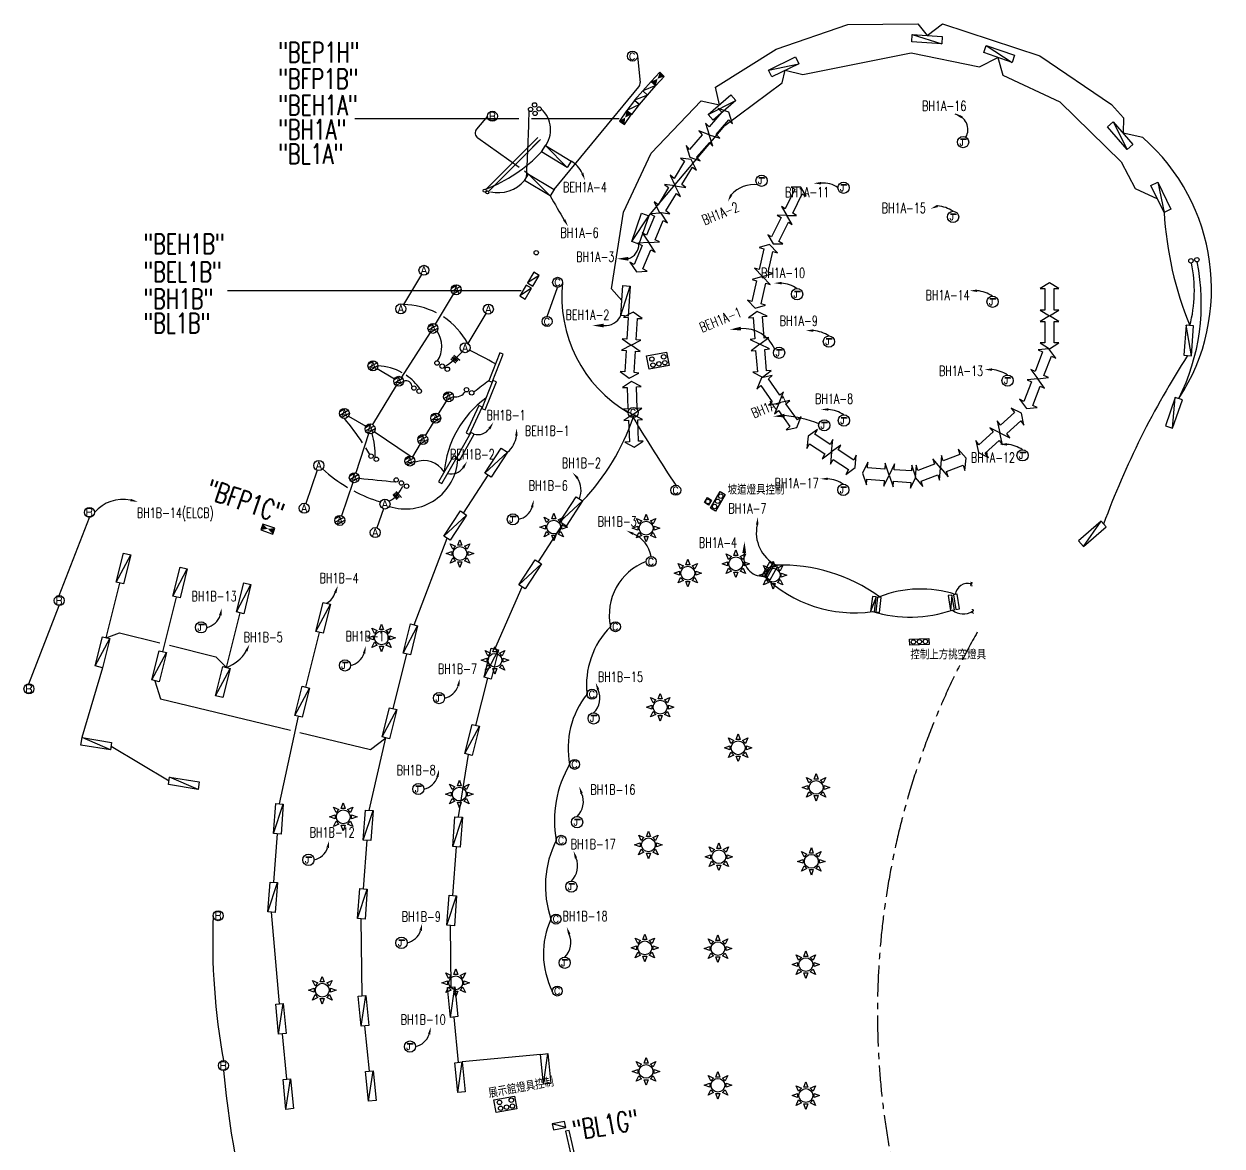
# Model space of a CAD drawing. Header units: millimetres. Extents: x 2956 to 16014, y 779 to 11660.
# Drawn here: x 2956 to 7746, y 6089 to 10574 of the extents above; entities that cross this region are included whole.
import ezdxf
from ezdxf.enums import TextEntityAlignment as Align

# ---------------------------------------------------------------- set-up
doc = ezdxf.new("R2010")
doc.units = ezdxf.units.MM
doc.header["$LTSCALE"] = 100
doc.linetypes.add('4', pattern=[2, 1.25, -0.25, 0.25, -0.25])
doc.layers.get('0').update_dxf_attribs({"color": 9})
for name, color, linetype in [('EL-BT', 6, 'Continuous'), ('EL-P', 3, 'Continuous'), ('EL-RISE', 11, 'Continuous'), ('EL-S-B', 6, 'Continuous'), ('EL-TEXT', 51, 'Continuous'), ('EP-PANEL-B', 1, 'Continuous'), ('EP-PANEL-TEXT', 1, 'Continuous'), ('GRID', 8, '4')]:
    doc.layers.add(name, color=color, linetype=linetype)
doc.layers.add('NEW_LED_17W', color=30, linetype='Continuous', true_color=0xffb347)
doc.layers.add('NEW_LED_25W', color=4, linetype='Continuous', true_color=0x35c9ff)
doc.styles.add('LSP', font='txt.shx', dxfattribs={"width": 0.7, "bigfont": 'CHINESET.shx'})
doc.styles.get("Standard").update_dxf_attribs({"font": 'txt', "bigfont": 'chineset.shx'})
pattern_1 = [(30, (300.013, 279.966), (-6, 10.392305), [])]

# ---------------------------------------------------------------- blocks, each defined once
blk = doc.blocks.new('300D')
blk.add_circle((0, 0), 0.5)
blk.add_text('C', height=0.7).set_placement((-0.02, -0.36), align=Align.CENTER)
blk = doc.blocks.new('100S')
blk.add_circle((0, 0), 0.5)
blk.add_text('B', height=0.8).set_placement((-0.02, -0.41), align=Align.CENTER)
blk = doc.blocks.new('100D')
blk.add_circle((0, 0), 0.5)
blk.add_text('A', height=0.8).set_placement((0, 0), align=Align.MIDDLE)
blk = doc.blocks.new('402S')
for p, q in [((-2, 0.5), (2, -0.5)), ((-2, 0.5), (2, 0.5)), ((-2, -0.5), (-2, 0.5)), ((-2, 0.5), (-2, 0.5)), ((2, 0.5), (2, -0.5)), ((2, -0.5), (-2, -0.5))]:
    blk.add_line(p, q)
blk = doc.blocks.new('401H')
for p, q in [((2, 0.25), (-2, 0.25)), ((-2, 0.25), (-2, -0.25)), ((2, -0.25), (2, 0.25)), ((-2, -0.25), (2, -0.25))]:
    blk.add_line(p, q)
blk = doc.blocks.new('CEILBOX')
for p, q in [((21.4, 7.5), (7.9, 7.5)), ((7.9, 7.5), (23.8, 7.5))]:
    blk.add_line(p, q)
blk.add_circle((15, 0), 15)
blk.add_text('J', height=16).set_placement((11.1, -8.7), align=Align.CENTER)
blk = doc.blocks.new('SS-1')
blk.add_lwpolyline([(-30.1, 0.1, 0, 10, 0), (-0.1, 0.1, 10, 10, 0)], format="xyseb")
blk = doc.blocks.new('2S')
for centre, radius in [((-0.204, 0.165), 0.146), ((0.199, 0.166), 0.148)]:
    blk.add_circle(centre, radius)
blk = doc.blocks.new('5S')
for centre, radius in [((-0.416, 0.591), 0.146), ((-0.416, 0.191), 0.146), ((-0.013, 0.191), 0.148), ((0.385, 0.591), 0.148), ((0.385, 0.191), 0.148)]:
    blk.add_circle(centre, radius)
blk = doc.blocks.new('3S')
for centre, radius in [((-0.404, 0.178), 0.146), ((0, 0.179), 0.148), ((0.398, 0.179), 0.148)]:
    blk.add_circle(centre, radius)
blk = doc.blocks.new('4S')
for centre, radius in [((-0.191, 0.597), 0.146), ((-0.191, 0.197), 0.146), ((0.212, 0.598), 0.148), ((0.212, 0.198), 0.148)]:
    blk.add_circle(centre, radius)
blk = doc.blocks.new('1S')
blk.add_circle((0.004, 0.187), 0.148)
blk = doc.blocks.new('31W')
for p, q in [((-0.37, 0.5), (-0.37, -0.5)), ((-0.12, 0.5), (-0.12, -0.5)), ((0.13, 0.5), (0.13, -0.5)), ((0.38, 0.5), (0.38, -0.75))]:
    blk.add_line(p, q)
at = {"const_width": 0.05}
blk.add_lwpolyline([(0.35, -0.75, 1), (0.4, -0.75, 1)], format="xyb", close=True, dxfattribs=at)
blk = doc.blocks.new('201S')
for p, q in [((-1, 0.25), (-1, -0.25)), ((1, 0.25), (-1, 0.25)), ((-1, 0.25), (1, -0.25)), ((1, -0.25), (1, 0.25)), ((-1, -0.25), (1, -0.25))]:
    blk.add_line(p, q)
blk = doc.blocks.new('20W1')
for p, q in [((0, 0), (-15, 0)), ((-15, 0), (-15, -60.3)), ((0, -60.3), (0, 0)), ((-15, -60.3), (0, -60.3))]:
    blk.add_line(p, q)
blk = doc.blocks.new('P-D')
blk.add_line((-212.1, -206.1), (-4.2, 1.8))
blk.add_circle((0, 6), 6)
blk.add_trace([(-213.5, -204.7), (-210.7, -207.6), (-181, -173), (-178.2, -175.9)])
blk = doc.blocks.new('LPANEL')
for p, q in [((21, -0.1), (-29, -0.1)), ((-29, -0.1), (-29, -25.1)), ((-29, -0.1), (21, -25.1)), ((-29, -25.1), (21, -25.1)), ((21, -25.1), (21, -0.1))]:
    blk.add_line(p, q)
blk = doc.blocks.new('PPANEL')
for p, q in [((-31.5, -0.1), (-31.5, -24.6)), ((18.5, -0.1), (-31.5, -0.1)), ((-31.5, -24.6), (18.5, -24.6)), ((18.5, -24.6), (18.5, -0.1))]:
    blk.add_line(p, q)
for points in [[(-6.5, -11.1), (-31.5, -0.1), (-31.5, -24.6)], [(18.5, -0.1), (18.5, -24.6), (-6.5, -11.1)]]:
    blk.add_solid(points)
blk = doc.blocks.new('NEW_LED_25W_SYMBOL')
for points in [[(0, 110.6), (15.8, 66), (-15.8, 66)], [(-110.1, 0), (-65.7, 15.9), (-65.7, -15.9)], [(-77.8, 78.2), (-35.3, 57.9), (-57.6, 35.4)], [(77.9, 78.2), (57.6, 35.4), (35.3, 57.9)], [(110.1, 0), (65.7, -15.9), (65.7, 15.9)], [(-77.9, -78.3), (-57.6, -35.4), (-35.3, -57.9)], [(0, -110.7), (-15.8, -66), (15.8, -66)], [(77.8, -78.3), (35.3, -57.9), (57.6, -35.4)]]:
    blk.add_lwpolyline(points, close=True)
blk.add_circle((0, 0), 55.2)

msp = doc.modelspace()

# ---------------------------------------------------------------- hatches: boundary and pattern name
at = {"layer": 'EL-BT'}
h = msp.add_hatch(dxfattribs=at)
h.set_pattern_fill('U,I', color=256, scale=12, angle=30, style=2, pattern_type=0)
h.set_pattern_definition(pattern_1)
edge = h.paths.add_edge_path()
edge.add_line((6507.3, 10532.3), (6624.9, 10493.9))
edge = h.paths.add_edge_path()
edge.add_line((6507.3, 10532.3), (6627, 10523.8))
edge = h.paths.add_edge_path()
edge.add_line((6627, 10523.8), (6624.9, 10493.9))
edge = h.paths.add_edge_path()
edge.add_line((6624.9, 10493.9), (6505.2, 10502.4))
edge = h.paths.add_edge_path()
edge.add_line((6505.2, 10502.4), (6507.3, 10532.3))
h = msp.add_hatch(dxfattribs=at)
h.set_pattern_fill('U,I', color=256, scale=12, angle=30, style=2, pattern_type=0)
h.set_pattern_definition(pattern_1)
edge = h.paths.add_edge_path()
edge.add_line((5691.6, 10211.6), (5801.9, 10267.6))
edge = h.paths.add_edge_path()
edge.add_line((5691.6, 10211.6), (5782.3, 10290.3))
edge = h.paths.add_edge_path()
edge.add_line((5782.3, 10290.3), (5801.9, 10267.6))
edge = h.paths.add_edge_path()
edge.add_line((5801.9, 10267.6), (5711.3, 10189))
edge = h.paths.add_edge_path()
edge.add_line((5711.3, 10189), (5691.6, 10211.6))
h = msp.add_hatch(dxfattribs=at)
h.set_pattern_fill('U,I', color=256, scale=12, angle=30, style=2, pattern_type=0)
h.set_pattern_definition(pattern_1)
edge = h.paths.add_edge_path()
edge.add_line((7310.8, 10182.3), (7366.8, 10072))
edge = h.paths.add_edge_path()
edge.add_line((7310.8, 10182.3), (7389.5, 10091.6))
edge = h.paths.add_edge_path()
edge.add_line((7389.5, 10091.6), (7366.8, 10072))
edge = h.paths.add_edge_path()
edge.add_line((7366.8, 10072), (7288.2, 10162.6))
edge = h.paths.add_edge_path()
edge.add_line((7288.2, 10162.6), (7310.8, 10182.3))
h = msp.add_hatch(dxfattribs=at)
h.set_pattern_fill('U,I', color=256, scale=12, angle=30, style=2, pattern_type=0)
h.set_pattern_definition(pattern_1)
edge = h.paths.add_edge_path()
edge.add_line((5128.2, 10000.3), (5040.8, 10087.8))
edge = h.paths.add_edge_path()
edge.add_line((5128.2, 10000.3), (5025.3, 10062.1))
edge = h.paths.add_edge_path()
edge.add_line((5025.3, 10062.1), (5040.8, 10087.8))
edge = h.paths.add_edge_path()
edge.add_line((5040.8, 10087.8), (5143.6, 10026))
edge = h.paths.add_edge_path()
edge.add_line((5143.6, 10026), (5128.2, 10000.3))
h = msp.add_hatch(dxfattribs=at)
h.set_pattern_fill('U,I', color=256, scale=12, angle=30, style=2, pattern_type=0)
h.set_pattern_definition([(30, (-10777.316, -4109.106), (-6, 10.392305), [])])
edge = h.paths.add_edge_path()
edge.add_arc((4683.9, 9511.4), 20, 0, 360)
h = msp.add_hatch(dxfattribs=at)
h.set_pattern_fill('U,I', color=256, scale=12, angle=30, style=2, pattern_type=0)
h.set_pattern_definition(pattern_1)
edge = h.paths.add_edge_path()
edge.add_line((5341.6, 9408.1), (5380, 9525.7))
edge = h.paths.add_edge_path()
edge.add_line((5341.6, 9408.1), (5350.1, 9527.8))
edge = h.paths.add_edge_path()
edge.add_line((5350.1, 9527.8), (5380, 9525.7))
edge = h.paths.add_edge_path()
edge.add_line((5380, 9525.7), (5371.5, 9406))
edge = h.paths.add_edge_path()
edge.add_line((5371.5, 9406), (5341.6, 9408.1))
h = msp.add_hatch(dxfattribs=at)
h.set_pattern_fill('U,I', color=256, scale=12, angle=30, style=2, pattern_type=0)
h.set_pattern_definition([(30, (-10870.138, -4263.326), (-6, 10.392305), [])])
edge = h.paths.add_edge_path()
edge.add_arc((4591.1, 9357.2), 20, 0, 360)
h = msp.add_hatch(dxfattribs=at)
h.set_pattern_fill('U,I', color=256, scale=12, angle=30, style=2, pattern_type=0)
h.set_pattern_definition([(30, (-11109.927, -4413.17), (-6, 10.392305), [])])
edge = h.paths.add_edge_path()
edge.add_arc((4351.3, 9207.4), 20, 0, 360)
h = msp.add_hatch(dxfattribs=at)
h.set_pattern_fill('U,I', color=256, scale=12, angle=30, style=2, pattern_type=0)
h.set_pattern_definition([(30, (-11007.089, -4475.011), (-6, 10.392305), [])])
edge = h.paths.add_edge_path()
edge.add_arc((4454.2, 9145.5), 20, 0, 360)
h = msp.add_hatch(dxfattribs=at)
h.set_pattern_fill('U,I', color=256, scale=12, angle=30, style=2, pattern_type=0)
h.set_pattern_definition(pattern_1)
edge = h.paths.add_edge_path()
edge.add_line((4830.8, 9148.4), (4786.4, 9037))
edge = h.paths.add_edge_path()
edge.add_line((4786.4, 9037), (4800.3, 9031.4))
edge = h.paths.add_edge_path()
edge.add_line((4800.3, 9031.4), (4844.7, 9142.9))
edge = h.paths.add_edge_path()
edge.add_line((4844.7, 9142.9), (4830.8, 9148.4))
h = msp.add_hatch(dxfattribs=at)
h.set_pattern_fill('U,I', color=256, scale=12, angle=30, style=2, pattern_type=0)
h.set_pattern_definition([(30, (-10807.646, -4536.678), (-6, 10.392305), [])])
edge = h.paths.add_edge_path()
edge.add_arc((4653.6, 9083.8), 20, 0, 360)
h = msp.add_hatch(dxfattribs=at)
h.set_pattern_fill('U,I', color=256, scale=12, angle=30, style=2, pattern_type=0)
h.set_pattern_definition([(30, (0, 0), (-6, 10.392305), [])])
edge = h.paths.add_edge_path()
edge.add_line((7548.1, 8958.1), (7558.9, 9081.3))
edge = h.paths.add_edge_path()
edge.add_line((7548.1, 8958.1), (7587.2, 9071.5))
edge = h.paths.add_edge_path()
edge.add_line((7587.2, 9071.5), (7558.9, 9081.3))
edge = h.paths.add_edge_path()
edge.add_line((7558.9, 9081.3), (7519.7, 8967.9))
edge = h.paths.add_edge_path()
edge.add_line((7519.7, 8967.9), (7548.1, 8958.1))
h = msp.add_hatch(dxfattribs=at)
h.set_pattern_fill('U,I', color=256, scale=12, angle=30, style=2, pattern_type=0)
h.set_pattern_definition([(30, (-11224.34, -4603.401), (-6, 10.392305), [])])
edge = h.paths.add_edge_path()
edge.add_arc((4236.9, 9017.1), 20, 0, 360)
h = msp.add_hatch(dxfattribs=at)
h.set_pattern_fill('U,I', color=256, scale=12, angle=30, style=2, pattern_type=0)
h.set_pattern_definition([(30, (-10859.214, -4622.356), (-6, 10.392305), [])])
edge = h.paths.add_edge_path()
edge.add_arc((4602, 8998.2), 20, 0, 360)
h = msp.add_hatch(dxfattribs=at)
h.set_pattern_fill('U,I', color=256, scale=12, angle=30, style=2, pattern_type=0)
h.set_pattern_definition([(30, (-11121.501, -4665.243), (-6, 10.392305), [])])
edge = h.paths.add_edge_path()
edge.add_arc((4339.8, 8955.3), 20, 0, 360)
h = msp.add_hatch(dxfattribs=at)
h.set_pattern_fill('U,I', color=256, scale=12, angle=30, style=2, pattern_type=0)
h.set_pattern_definition([(30, (-10910.782, -4708.034), (-6, 10.392305), [])])
edge = h.paths.add_edge_path()
edge.add_arc((4550.5, 8912.5), 20, 0, 360)
h = msp.add_hatch(dxfattribs=at)
h.set_pattern_fill('U,I', color=256, scale=12, angle=30, style=2, pattern_type=0)
h.set_pattern_definition(pattern_1)
edge = h.paths.add_edge_path()
edge.add_line((4799, 8778.2), (4889.6, 8862.4))
edge = h.paths.add_edge_path()
edge.add_line((4799, 8778.2), (4864.5, 8878.8))
edge = h.paths.add_edge_path()
edge.add_line((4864.5, 8878.8), (4889.6, 8862.4))
edge = h.paths.add_edge_path()
edge.add_line((4889.6, 8862.4), (4824.1, 8761.8))
edge = h.paths.add_edge_path()
edge.add_line((4824.1, 8761.8), (4799, 8778.2))
h = msp.add_hatch(dxfattribs=at)
h.set_pattern_fill('U,I', color=256, scale=12, angle=30, style=2, pattern_type=0)
h.set_pattern_definition([(30, (-10962.35, -4793.713), (-6, 10.392305), [])])
edge = h.paths.add_edge_path()
edge.add_arc((4498.9, 8826.8), 20, 0, 360)
h = msp.add_hatch(dxfattribs=at)
h.set_pattern_fill('U,I', color=256, scale=12, angle=30, style=2, pattern_type=0)
h.set_pattern_definition(pattern_1)
edge = h.paths.add_edge_path()
edge.add_line((4673.5, 8847.9), (4613.5, 8744))
edge = h.paths.add_edge_path()
edge.add_line((4613.5, 8744), (4626.5, 8736.5))
edge = h.paths.add_edge_path()
edge.add_line((4626.5, 8736.5), (4686.5, 8840.4))
edge = h.paths.add_edge_path()
edge.add_line((4686.5, 8840.4), (4673.5, 8847.9))
h = msp.add_hatch(dxfattribs=at)
h.set_pattern_fill('U,I', color=256, scale=12, angle=30, style=2, pattern_type=0)
h.set_pattern_definition([(30, (-11184.462, -4860.279), (-6, 10.392305), [])])
edge = h.paths.add_edge_path()
edge.add_arc((4276.8, 8760.2), 20, 0, 360)
h = msp.add_hatch(dxfattribs=at)
h.set_pattern_fill('U,I', color=256, scale=12, angle=30, style=2, pattern_type=0)
h.set_pattern_definition(pattern_1)
edge = h.paths.add_edge_path()
edge.add_line((4635.2, 8526.7), (4725.8, 8610.9))
edge = h.paths.add_edge_path()
edge.add_line((4635.2, 8526.7), (4700.7, 8627.2))
edge = h.paths.add_edge_path()
edge.add_line((4700.7, 8627.2), (4725.8, 8610.9))
edge = h.paths.add_edge_path()
edge.add_line((4725.8, 8610.9), (4660.4, 8510.3))
edge = h.paths.add_edge_path()
edge.add_line((4660.4, 8510.3), (4635.2, 8526.7))
h = msp.add_hatch(dxfattribs=at)
h.set_pattern_fill('U,I', color=256, scale=12, angle=30, style=2, pattern_type=0)
h.set_pattern_definition([(30, (-11242.782, -5030.946), (-6, 10.392305), [])])
edge = h.paths.add_edge_path()
edge.add_arc((4218.5, 8589.6), 20, 0, 360)
h = msp.add_hatch(dxfattribs=at)
h.set_pattern_fill('U,I', color=256, scale=12, angle=30, style=2, pattern_type=0)
h.set_pattern_definition(pattern_1)
edge = h.paths.add_edge_path()
edge.add_line((3551, 8286.8), (3609.1, 8396))
edge = h.paths.add_edge_path()
edge.add_line((3551, 8286.8), (3580, 8403.2))
edge = h.paths.add_edge_path()
edge.add_line((3580, 8403.2), (3609.1, 8396))
edge = h.paths.add_edge_path()
edge.add_line((3609.1, 8396), (3580.1, 8279.5))
edge = h.paths.add_edge_path()
edge.add_line((3580.1, 8279.5), (3551, 8286.8))
h = msp.add_hatch(dxfattribs=at)
h.set_pattern_fill('U,I', color=256, scale=12, angle=30, style=2, pattern_type=0)
h.set_pattern_definition(pattern_1)
edge = h.paths.add_edge_path()
edge.add_line((4471.8, 8059.2), (4530, 8168.4))
edge = h.paths.add_edge_path()
edge.add_line((4471.8, 8059.2), (4500.9, 8175.6))
edge = h.paths.add_edge_path()
edge.add_line((4500.9, 8175.6), (4530, 8168.4))
edge = h.paths.add_edge_path()
edge.add_line((4530, 8168.4), (4501, 8051.9))
edge = h.paths.add_edge_path()
edge.add_line((4501, 8051.9), (4471.8, 8059.2))
h = msp.add_hatch(dxfattribs=at)
h.set_pattern_fill('U,I', color=256, scale=12, angle=30, style=2, pattern_type=0)
h.set_pattern_definition(pattern_1)
edge = h.paths.add_edge_path()
edge.add_line((3467.4, 7951.8), (3525.6, 8060.9))
edge = h.paths.add_edge_path()
edge.add_line((3467.4, 7951.8), (3496.5, 8068.2))
edge = h.paths.add_edge_path()
edge.add_line((3496.5, 8068.2), (3525.6, 8060.9))
edge = h.paths.add_edge_path()
edge.add_line((3525.6, 8060.9), (3496.5, 7944.5))
edge = h.paths.add_edge_path()
edge.add_line((3496.5, 7944.5), (3467.4, 7951.8))
h = msp.add_hatch(dxfattribs=at)
h.set_pattern_fill('U,I', color=256, scale=12, angle=30, style=2, pattern_type=0)
h.set_pattern_definition(pattern_1)
edge = h.paths.add_edge_path()
edge.add_line((4388.3, 7724.2), (4446.4, 7833.3))
edge = h.paths.add_edge_path()
edge.add_line((4388.3, 7724.2), (4417.3, 7840.6))
edge = h.paths.add_edge_path()
edge.add_line((4417.3, 7840.6), (4446.4, 7833.3))
edge = h.paths.add_edge_path()
edge.add_line((4446.4, 7833.3), (4417.4, 7716.9))
edge = h.paths.add_edge_path()
edge.add_line((4417.4, 7716.9), (4388.3, 7724.2))
h = msp.add_hatch(dxfattribs=at)
h.set_pattern_fill('U,I', color=256, scale=12, angle=30, style=2, pattern_type=0)
h.set_pattern_definition(pattern_1)
edge = h.paths.add_edge_path()
edge.add_line((4312.8, 7312), (4351.5, 7429.4))
edge = h.paths.add_edge_path()
edge.add_line((4312.8, 7312), (4321.6, 7431.6))
edge = h.paths.add_edge_path()
edge.add_line((4321.6, 7431.6), (4351.5, 7429.4))
edge = h.paths.add_edge_path()
edge.add_line((4351.5, 7429.4), (4342.7, 7309.7))
edge = h.paths.add_edge_path()
edge.add_line((4342.7, 7309.7), (4312.8, 7312))
h = msp.add_hatch(dxfattribs=at)
h.set_pattern_fill('U,I', color=256, scale=12, angle=30, style=2, pattern_type=0)
h.set_pattern_definition(pattern_1)
edge = h.paths.add_edge_path()
edge.add_line((4289.6, 6998.1), (4328.4, 7115.5))
edge = h.paths.add_edge_path()
edge.add_line((4289.6, 6998.1), (4298.4, 7117.7))
edge = h.paths.add_edge_path()
edge.add_line((4298.4, 7117.7), (4328.4, 7115.5))
edge = h.paths.add_edge_path()
edge.add_line((4328.4, 7115.5), (4319.5, 6995.9))
edge = h.paths.add_edge_path()
edge.add_line((4319.5, 6995.9), (4289.6, 6998.1))
h = msp.add_hatch(dxfattribs=at)
h.set_pattern_fill('U,I', color=256, scale=12, angle=30, style=2, pattern_type=0)
h.set_pattern_definition(pattern_1)
edge = h.paths.add_edge_path()
edge.add_line((4304.4, 6568.4), (4322.6, 6690.8))
edge = h.paths.add_edge_path()
edge.add_line((4304.4, 6568.4), (4292.8, 6687.8))
edge = h.paths.add_edge_path()
edge.add_line((4292.8, 6687.8), (4322.6, 6690.8))
edge = h.paths.add_edge_path()
edge.add_line((4322.6, 6690.8), (4334.3, 6571.3))
edge = h.paths.add_edge_path()
edge.add_line((4334.3, 6571.3), (4304.4, 6568.4))
h = msp.add_hatch(dxfattribs=at)
h.set_pattern_fill('U,I', color=256, scale=12, angle=30, style=2, pattern_type=0)
h.set_pattern_definition(pattern_1)
edge = h.paths.add_edge_path()
edge.add_line((4333.7, 6267.8), (4351.9, 6390.2))
edge = h.paths.add_edge_path()
edge.add_line((4333.7, 6267.8), (4322.1, 6387.3))
edge = h.paths.add_edge_path()
edge.add_line((4322.1, 6387.3), (4351.9, 6390.2))
edge = h.paths.add_edge_path()
edge.add_line((4351.9, 6390.2), (4363.6, 6270.8))
edge = h.paths.add_edge_path()
edge.add_line((4363.6, 6270.8), (4333.7, 6267.8))

# ---------------------------------------------------------------- linework, layer by layer
at = {"layer": 'EL-P'}
for p, q in [((5962.8, 10473), (6249.7, 10572.2)), ((6249.7, 10572.2), (6529.6, 10573.8)), ((6529.6, 10573.8), (6567.2, 10528.1)), ((6567.2, 10528.1), (6628.1, 10573.8)), ((6628.1, 10573.8), (7017.1, 10447)), ((5408.6, 10445.3), (5419.2, 10340.4)), ((5720.8, 10320.6), (5962.8, 10473)), ((6070, 10372.3), (6502.6, 10458.5)), ((6502.6, 10458.5), (6775.4, 10402.1)), ((7017.1, 10447), (7303.1, 10251.5)), ((6775.4, 10402.1), (6849.9, 10440)), ((6849.9, 10440), (6869, 10369.6)), ((5987.2, 10338), (5999.1, 10388.6)), ((5999.1, 10388.6), (6070, 10372.3)), ((6869, 10369.6), (7097.5, 10262.4)), ((5075.2, 9912.2), (5413.6, 10322)), ((5737, 10251), (5720.8, 10320.6)), ((5758.5, 10168.3), (5987.2, 10338)), ((5463.1, 10057.2), (5663.3, 10266.5)), ((5663.3, 10266.5), (5737, 10251)), ((7097.5, 10262.4), (7342.8, 10022.6)), ((7303.1, 10251.5), (7352.1, 10198.2)), ((4808.9, 10205.1), (4765.6, 10153.8)), ((5453.5, 9807.4), (5758.5, 10168.3)), ((7352.1, 10198.2), (7350.1, 10136.9)), ((4935.7, 10000), (4770.3, 10117.3)), ((7428.4, 10119.4), (7350.1, 10136.9)), ((5353.5, 9822), (5463.1, 10057.2)), ((7342.8, 10022.6), (7398.8, 9915.8)), ((4972.4, 9974), (4956.8, 9985.1)), ((7398.8, 9915.8), (7487.8, 9874.8)), ((5304.7, 9515.4), (5353.5, 9822)), ((4601.4, 9374.3), (4673.6, 9494.3)), ((5047.4, 9404.8), (5089.5, 9521.1)), ((5345.8, 9468), (5304.7, 9515.4)), ((4580.3, 9340.4), (4465, 9162.3)), ((4368.5, 9197), (4437, 9155.8)), ((4643.3, 9066.7), (4612.4, 9015.3)), ((4254.1, 9006.8), (4322.6, 8965.6)), ((4591.7, 8981), (4560.8, 8929.6)), ((4500.6, 8846.7), (4356.3, 8944.1)), ((4540.2, 8895.4), (4509.2, 8843.9)), ((4128.4, 8790), (4083.1, 8657.2)), ((4713.3, 8619), (4811.6, 8770)), ((4393, 8636.1), (4367, 8559.8)), ((3097, 8289.1), (3217.8, 8601.7)), ((5012.6, 8424.2), (5110.9, 8575.1)), ((4515.4, 8172), (4647.8, 8518.5)), ((3284.7, 8120.5), (3339.3, 8339.1)), ((4838.9, 8075.5), (4947.1, 8323.6)), ((2976.1, 7936.5), (3097, 8249.1)), ((3511, 8064.6), (3565.5, 8283.2)), ((3765.6, 8001.7), (3820.1, 8220.3)), ((3284.7, 8120.5), (3338.2, 8139.6)), ((3338.2, 8139.6), (3499.6, 8099.7)), ((4082.8, 7923.3), (4137.3, 8141.9)), ((3537.6, 8090.3), (3722.8, 8044.6)), ((4431.9, 7837), (4486.4, 8055.6)), ((3270.2, 8000.4), (3188.1, 7721.2)), ((3722.8, 8044.6), (3765.6, 8001.7)), ((4762.7, 7770.2), (4809.9, 7959.1)), ((3479, 7948.9), (3502.4, 7876.1)), ((3502.4, 7876.1), (4021.6, 7750.8)), ((3977.9, 7457), (4053.7, 7806.8)), ((4059.6, 7741.7), (4342, 7673.5)), ((4336.6, 7430.5), (4402.8, 7720.5)), ((4342, 7673.5), (4403.3, 7720.4)), ((3304.2, 7687.4), (3536, 7548.4)), ((4693.7, 7404.2), (4733.7, 7653.8)), ((3954.8, 7143.1), (3969.1, 7337.3)), ((4313.4, 7116.6), (4327.7, 7310.9)), ((4670.5, 7090.3), (4684.8, 7284.5)), ((3977.3, 6657.1), (3946, 7023.4)), ((4307.7, 6689.3), (4304.6, 6997)), ((4664.1, 6724.1), (4661.7, 6970.6)), ((4337, 6388.7), (4319.3, 6569.9)), ((4693.4, 6423.5), (4675.7, 6604.7)), ((4006.6, 6356.5), (3989, 6537.6)), ((5021, 6455.5), (4708.3, 6425))]:
    msp.add_line(p, q, dxfattribs=at)
for points in [[(5199, 9949.5, 0, 10, 0), (5187.7, 9977.2, 10, 10, 0)], [(5770.1, 9863.9, 0, 10, 0), (5783.5, 9890.7, 10, 10, 0)], [(6580.7, 9835.1, 0, 10, 0), (6608.5, 9846.4, 10, 10, 0)], [(5131.5, 9764.4, 0, 10, 0), (5116.2, 9790.2, 10, 10, 0)], [(5326.7, 9635.2, 0, 15, 0), (5371.7, 9635.2, 15, 15, 0)], [(5228.9, 9368.4, 0, 15, 0), (5273.9, 9368.4, 15, 15, 0)], [(4211.3, 8328.9, 0, 10, 0), (4200.4, 8301, 10, 10, 0)]]:
    msp.add_lwpolyline(points, format="xyseb", dxfattribs=at)
for points in [[(4545, 9572), (4472.8, 9452)], [(4802.1, 9416.9), (4730, 9297)], [(4443.9, 9128.4), (4350.1, 8972.4)], [(4333.6, 8936.2), (4282.9, 8779.3)], [(4270.3, 8741.3), (4224.9, 8608.5)]]:
    msp.add_lwpolyline(points, dxfattribs=at)
for centre, radius, start, end in [((5394.3, 10337.9), 25, 320.453, 5.7858), ((-906.2, 10333.2), 5882.7, 356.37559, 358.95458), ((4948.4, 10151.2), 112.7, 321.9279, 47.6759), ((6668, 10152), 61.8, 329.9947, 79.7766), ((4784.7, 10137.7), 25, 139.8369, 234.6659), ((6902.1, 9514.9), 801.5, 326.8327, 48.9527), ((4580.9, 10487.8), 615.4, 291.0828, 316.2367), ((5088.1, 9931.3), 109.8, 24.805, 59.6082), ((4851.3, 10037.9), 138.5, 257.5691, 319.683), ((5874.2, 9811.5), 120.4, 82.6299, 138.8153), ((6152.2, 9837.4), 100.2, 54.6145, 95.4593), ((9256, 12285.9), 4833.9, 209.761, 211.0835), ((6597.3, 9714), 132.9, 56.5938, 85.1747), ((8936.7, 9905.1), 1425.2, 183.3896, 202.1294), ((5352.2, 9694.1), 62.2, 288.3757, 359.8232), ((6808.4, 9457.6), 854.4, 333.5019, 11.1389), ((7106.6, 9506.4), 528.3, 344.8374, 12.2308), ((5641.2, 9482.7), 534.9, 173.7368, 239.7171), ((5973.4, 9405.3), 132.9, 56.5938, 85.1747), ((6755.2, 9375), 132.9, 56.5938, 85.1747), ((4469.5, 9155.7), 296.3, 62.7918, 89.3537), ((4469.5, 9155.7), 296.3, 28.4684, 56.4242), ((5280.2, 9435.2), 67.1, 264.7348, 336.2016), ((4522.8, 9285.4), 103.8, 325.9617, 35.3939), ((5830.5, 9215.7), 140.5, 24.7344, 93.3799), ((6101, 9215.7), 132.9, 56.5938, 85.1747), ((4461.8, 9486), 332, 302.3361, 317.9134), ((1833.8, 3696.4), 6285.1, 61.41582, 62.48537), ((10452.3, 7408.7), 3387.4, 147.1026, 159.8636), ((4361.2, 8989.3), 218.3, 60.8365, 87.3302), ((4483.1, 9123.7), 24.5, 358.3101, 111.3692), ((4361.2, 8989.3), 218.3, 34.7914, 55.8048), ((6815, 9059.7), 132.9, 56.5938, 85.1747), ((4680.5, 9132.1), 48.7, 261.8331, 325.434), ((7440.5, 5626.5), 4392.5, 126.7177, 127.6652), ((5040.2, 8749.3), 405.4, 125.8776, 175.1851), ((5949.1, 8511), 499.8, 68.3372, 84.52), ((6160.8, 8900.4), 132.9, 56.5938, 85.1747), ((3431.2, 8315.3), 1055.4, 33.6382, 40.2391), ((4770.3, 8989), 56.7, 254.9195, 324.9674), ((4543.7, 9287.8), 895, 316.131, 341.3003), ((10390, 11959.2), 5808.4, 210.61959, 213.77503), ((4050.5, 8850.8), 309.9, 358.3058, 16.1712), ((4825.4, 8938.9), 99.9, 310.0337, 353.7975), ((3431.2, 8315.3), 1055.4, 30.6655, 32.3171), ((6874.8, 8761), 132.9, 56.5938, 85.1747), ((4481.3, 8845.5), 210, 252.1736, 356.5542), ((4553.3, 8729.5), 98.9, 32.9807, 109.8978), ((4569.8, 9262.9), 628.7, 228.0573, 239.4157), ((4665, 8832.3), 56.7, 254.9195, 324.9674), ((6580.1, 30879.8), 22239.2, 264.10684, 264.47735), ((4354.7, 8776), 126, 299.2293, 336.6556), ((5090.8, 8710.2), 92.2, 338.0207, 31.5216), ((6158.5, 8623.2), 132.9, 56.5938, 85.1747), ((3353.7, 8518.3), 155.4, 79.3306, 138.2684), ((4569.8, 9262.9), 628.7, 241.9726, 252.5406), ((4917.3, 8666.4), 74.3, 282.5618, 340.9787), ((5345.7, 8426), 119.2, 9.2481, 67.4803), ((6030.4, 8540.7), 146.7, 167.5732, 242.4484), ((5909.6, 8442.6), 76.3, 167.1176, 273.3323), ((5524.3, 8211.6), 228.4, 110.7634, 191.8265), ((5984.2, 7740.5), 670.6, 54.2272, 91.85), ((6277.6, 8745.6), 525.3, 226.2001, 277.7347), ((6728.9, 8287.2), 50.2, 74.2576, 172.3301), ((4130.4, 8321.9), 73, 299.4756, 343.3528), ((6540.9, 7860.1), 455.3, 72.324, 111.2066), ((3670.6, 8234.6), 74.3, 282.5618, 340.9787), ((6498.8, 8730.7), 527.5, 253.4232, 288.7154), ((6710.7, 8281.8), 66.3, 229.9556, 304.1095), ((5534.7, 7932.2), 329.8, 135.1703, 186.4857), ((3707, 8153.1), 162.4, 291.1222, 328.0333), ((4245.8, 8082.5), 74.3, 282.5618, 340.9787), ((4621.7, 7951.7), 74.3, 282.5618, 340.9787), ((5175.6, 7879.8), 82.9, 314.3357, 23.3786), ((5477, 7679.1), 345.7, 141.3642, 190.9445), ((5521.7, 7389.9), 445, 149.6879, 190.2216), ((4539, 7588.4), 74.3, 282.5618, 340.9787), ((5109.5, 7465.2), 82.9, 314.3357, 23.3786), ((4099.8, 7305.3), 74.3, 282.5618, 340.9787), ((5444.2, 7129), 403.7, 153.2283, 199.2092), ((5086.8, 7207.6), 82.9, 314.3357, 23.3786), ((6363.1, 6905.5), 2652.5, 177.7515, 190.3138), ((5362, 6857.9), 329.5, 155.1763, 206.9464), ((4471.7, 6973.7), 74.3, 282.5618, 340.9787), ((5059.9, 6903.2), 82.9, 314.3357, 23.3786), ((4505.7, 6559.2), 74.3, 282.5618, 340.9787), ((7813.8, 6775.7), 4078.6, 185.4182, 196.7628)]:
    msp.add_arc(centre, radius, start, end, dxfattribs=at)
at = {"layer": 'EL-S-B', "color": 6}
for points in [[(5445.4, 9246.7), (5525.3, 9262.2), (5535.6, 9209.1), (5455.7, 9193.7)], [(5688.1, 8680.7), (5704.7, 8670.9), (5692.8, 8650.9), (5676.3, 8660.7)], [(5700.1, 8638.7), (5739.2, 8704.7), (5759.4, 8692.7), (5720.3, 8626.7)], [(6496.8, 8114.4), (6573.5, 8117.3), (6574.4, 8093.8), (6497.7, 8090.9)], [(4834.6, 6273.7), (4916.5, 6288.8), (4925.9, 6238), (4844, 6222.9)]]:
    msp.add_lwpolyline(points, close=True, dxfattribs=at)
at = {"layer": 'EP-PANEL-TEXT'}
for p, q in [((4934.2, 10194.1), (4278.7, 10194.1)), ((5336, 10194.1), (4984.6, 10194.1)), ((4943.9, 9506.9), (3770, 9506.9))]:
    msp.add_line(p, q, dxfattribs=at)
at = {"layer": 'GRID'}
msp.add_arc((9479, 6619.2), 3110.8, 150.6812, 236.1365, dxfattribs=at)
at = {"layer": 'NEW_LED_17W'}
for points in [[(5773.7, 10221.1), (5731.9, 10235.8), (5746, 10220.7), (5695, 10162.1), (5680.9, 10177.2), (5695.5, 10131.3), (5737.3, 10116.7), (5723.2, 10131.8), (5774.2, 10190.4), (5788.3, 10175.2)], [(5695.5, 10131.3), (5653.7, 10146), (5667.8, 10130.8), (5616.9, 10072.3), (5602.8, 10087.4), (5617.4, 10041.5), (5659.2, 10026.8), (5645.1, 10042), (5696, 10100.5), (5710.1, 10085.4)], [(5623.8, 10031.7), (5580.8, 10037.5), (5596.7, 10025.4), (5554.9, 9956.7), (5539, 9968.8), (5559.6, 9926.3), (5602.6, 9920.6), (5586.7, 9932.6), (5628.5, 10001.4), (5644.4, 9989.3)], [(5559.6, 9926.3), (5516.6, 9932.1), (5532.6, 9920), (5490.8, 9851.3), (5474.9, 9863.4), (5495.5, 9820.9), (5538.5, 9815.2), (5522.6, 9827.2), (5564.4, 9896), (5580.3, 9883.9)], [(6061.3, 9921.3), (6022.8, 9922), (6037.7, 9912.9), (5999.7, 9835.2), (5984.7, 9844.3), (6006, 9808.5), (6044.6, 9807.7), (6029.6, 9816.9), (6067.7, 9894.6), (6082.6, 9885.4)], [(5502.8, 9817), (5460, 9814.8), (5477.1, 9805.7), (5445, 9729.5), (5427.8, 9738.5), (5453.6, 9700.1), (5496.4, 9702.4), (5479.3, 9711.4), (5511.4, 9787.7), (5528.5, 9778.6)], [(6006, 9808.5), (5967.5, 9809.2), (5982.5, 9800), (5944.4, 9722.3), (5929.5, 9731.5), (5950.8, 9695.6), (5989.3, 9694.9), (5974.4, 9704), (6012.4, 9781.7), (6027.4, 9772.6)], [(5453.6, 9700.1), (5410.7, 9697.8), (5427.8, 9688.8), (5395.7, 9612.6), (5378.6, 9621.6), (5404.3, 9583.2), (5447.2, 9585.5), (5430, 9594.5), (5462.1, 9670.7), (5479.3, 9661.7)], [(5936.6, 9691.8), (5895.3, 9679.9), (5913.5, 9674.8), (5895, 9592), (5876.8, 9597.1), (5908.2, 9564.7), (5949.4, 9576.6), (5931.2, 9581.8), (5949.8, 9664.6), (5967.9, 9659.5)], [(5908.2, 9564.7), (5866.9, 9552.9), (5885, 9547.7), (5866.5, 9464.9), (5848.4, 9470.1), (5879.7, 9437.7), (5920.9, 9449.6), (5902.8, 9454.7), (5921.3, 9537.5), (5939.5, 9532.4)], [(7055.6, 9539.4), (7018.4, 9516.4), (7037, 9516.4), (7037, 9430.5), (7018.4, 9430.5), (7055.6, 9407.6), (7092.8, 9430.5), (7074.2, 9430.5), (7074.2, 9516.4), (7092.8, 9516.4)], [(5391.2, 9421.5), (5352.8, 9401.3), (5371.3, 9400), (5366.3, 9314.3), (5347.8, 9315.6), (5383.5, 9290), (5422, 9310.2), (5403.5, 9311.5), (5408.4, 9397.2), (5427, 9395.9)], [(5887.7, 9425.1), (5852.4, 9398.6), (5871, 9400.4), (5877.7, 9314.9), (5859.1, 9313), (5898, 9293.9), (5933.2, 9320.3), (5914.7, 9318.5), (5908, 9404), (5926.6, 9405.9)], [(7055.6, 9407.6), (7018.4, 9384.6), (7037, 9384.6), (7037, 9298.7), (7018.4, 9298.7), (7055.6, 9275.8), (7092.8, 9298.7), (7074.2, 9298.7), (7074.2, 9384.6), (7092.8, 9384.6)], [(5898, 9293.9), (5862.7, 9267.4), (5881.2, 9269.2), (5887.9, 9183.7), (5869.4, 9181.9), (5908.2, 9162.7), (5943.5, 9189.1), (5925, 9187.3), (5918.3, 9272.8), (5936.8, 9274.7)], [(5383.5, 9290), (5345.1, 9269.9), (5363.7, 9268.5), (5358.6, 9182.8), (5340.1, 9184.2), (5375.8, 9158.6), (5414.3, 9178.7), (5395.8, 9180.1), (5400.8, 9265.8), (5419.3, 9264.4)], [(7053.7, 9275.2), (7011, 9270.9), (7028.4, 9262.7), (6999, 9184.8), (6981.6, 9193), (7008.6, 9155.8), (7051.2, 9160.1), (7033.8, 9168.3), (7063.2, 9246.2), (7080.6, 9238)], [(5904.4, 9158.8), (5886.3, 9114.7), (5901.5, 9128.1), (5947.4, 9063.5), (5932.2, 9050.1), (5974.9, 9059.7), (5993, 9103.7), (5977.8, 9090.3), (5931.9, 9154.9), (5947.1, 9168.3)], [(7008.6, 9155.8), (6965.9, 9151.4), (6983.3, 9143.2), (6953.9, 9065.3), (6936.5, 9073.6), (6963.4, 9036.3), (7006.1, 9040.6), (6988.7, 9048.9), (7018.1, 9126.7), (7035.5, 9118.5)], [(5384.8, 9145.1), (5348.6, 9120.3), (5367.2, 9121.3), (5370.8, 9035.5), (5352.2, 9034.5), (5390.3, 9013.5), (5426.5, 9038.4), (5407.9, 9037.4), (5404.3, 9123.2), (5422.9, 9124.2)], [(5974.9, 9059.7), (5956.7, 9015.6), (5971.9, 9029), (6017.8, 8964.4), (6002.6, 8951), (6045.3, 8960.5), (6063.4, 9004.6), (6048.2, 8991.2), (6002.3, 9055.8), (6017.5, 9069.2)], [(5390.3, 9013.5), (5354.1, 8988.7), (5372.6, 8989.7), (5376.2, 8903.8), (5357.6, 8902.9), (5395.7, 8881.9), (5431.9, 8906.7), (5413.4, 8905.8), (5409.8, 8991.6), (5428.3, 8992.5)], [(6943.5, 9018), (6903.2, 9038.3), (6915.9, 9021.3), (6859.9, 8970.3), (6847.3, 8987.3), (6857.6, 8939.6), (6897.8, 8919.2), (6885.1, 8936.3), (6941.1, 8987.3), (6953.8, 8970.3)], [(6857.6, 8939.6), (6817.4, 8960), (6830, 8943), (6774, 8891.9), (6761.4, 8908.9), (6771.7, 8861.3), (6811.9, 8840.9), (6799.2, 8857.9), (6855.2, 8909), (6867.9, 8891.9)], [(6184.9, 8863.3), (6189.3, 8912.4), (6178.9, 8893.3), (6117.6, 8933.9), (6128, 8953.1), (6090.8, 8925.7), (6086.4, 8876.5), (6096.8, 8895.7), (6158.1, 8855), (6147.7, 8835.8)], [(6279, 8800.8), (6283.4, 8850), (6273, 8830.8), (6211.6, 8871.5), (6222.1, 8890.7), (6184.9, 8863.3), (6180.5, 8814.1), (6190.9, 8833.2), (6252.2, 8792.5), (6241.8, 8773.4)], [(6722.2, 8838.9), (6691, 8874.9), (6697.7, 8853.5), (6631.2, 8828.1), (6624.4, 8849.6), (6620.2, 8799.9), (6651.4, 8763.8), (6644.7, 8785.3), (6711.2, 8810.6), (6717.9, 8789.2)], [(6415.1, 8770.8), (6399.3, 8817.9), (6398, 8795), (6328.5, 8800.1), (6329.9, 8822.9), (6308.5, 8778.6), (6324.3, 8731.4), (6325.7, 8754.3), (6395.2, 8749.2), (6393.8, 8726.3)], [(6521.7, 8762.9), (6505.9, 8810.1), (6504.6, 8787.1), (6435.1, 8792.3), (6436.5, 8815.1), (6415.1, 8770.8), (6430.9, 8723.6), (6432.3, 8746.5), (6501.8, 8741.4), (6500.4, 8718.5)], [(6620.2, 8799.9), (6588.9, 8836), (6595.7, 8814.5), (6529.2, 8789.2), (6522.4, 8810.6), (6518.2, 8760.9), (6549.4, 8724.9), (6542.7, 8746.3), (6609.2, 8771.7), (6615.9, 8750.2)]]:
    msp.add_lwpolyline(points, close=True, dxfattribs=at)

# ---------------------------------------------------------------- block references
at = {"layer": 'EL-BT'}
for name, p, xscale, yscale, zscale, rotation in [('402S', (6566.1, 10513.1), 29.99999999999803, 30, 30, 355.9597335423278), ('402S', (5992.6, 10402), 29.99999999999739, 30, 30, 25.9597335423393), ('402S', (6854.8, 10454.1), 30.00000000000314, 30, 30, 340.9597335423327), ('402S', (5746.8, 10239.6), 29.99999999999987, 29.99999999999987, 29.99999999999987, 40.95973354233675), ('402S', (7338.8, 10127.1), 29.99999999999987, 29.99999999999987, 29.99999999999987, 310.9597335423368), ('402S', (5084.5, 10044), 29.99999999999956, 29.99999999999956, 29.99999999999956, 148.9795982336315), ('402S', (5016.1, 9930.3), 29.99999999999956, 29.99999999999956, 29.99999999999956, 148.9795982336315), ('402S', (7501.2, 9881.3), 30.00000000000393, 30, 30, 295.9597335423332), ('402S', (5419.8, 9755.6), 30.00000000000314, 30, 30, 70.95973354233267), ('402S', (5360.8, 9466.9), 30.00000000000478, 30, 30, 85.95973354234265), ('402S', (7612.3, 9308.4), -30.00000000000398, 30.00000000000064, 30, 265.9807081166391), ('401H', (4843.2, 9200.7), 29.99999999999942, 29.99999999999942, 29.99999999999942, 248.5958446902515), ('401H', (4815.5, 9089.9), 29.999999999998, 30, 30, 248.2553672323007), ('402S', (7553.5, 9019.7), -29.99999999999936, 30.00000000000064, 30, 250.9807081166351), ('401H', (4756.2, 8990.6), 29.9999999999974, 30, 30, 245.0841829371394), ('401H', (4720, 8885.4), 30.00000000000186, 30, 30, 241.0489165159732), ('402S', (4844.3, 8820.3), 29.99999999999724, 30, 30, 56.93552876205984), ('401H', (4650, 8792.2), 29.99999999999518, 30, 30, 240.0043224390235), ('402S', (5143.6, 8625.4), 29.99999999999724, 30, 30, 56.93552876205984), ('402S', (4680.5, 8568.8), 29.99999999999724, 30, 30, 56.93552876205984), ('402S', (7226.7, 8535.5), -30.00000000000279, 30.00000000000064, 30, 220.9807081166387), ('402S', (3353.8, 8397.3), 30.00000000000405, 30, 30, 75.99224180964201), ('402S', (4979.9, 8373.9), 29.99999999999724, 30, 30, 56.93552876205984), ('402S', (3580.1, 8341.4), 30.00000000000405, 30, 30, 75.99224180964201), ('201S', (5928.6, 8392.7), 30.00000000000115, 29.99999999999992, 30, 240.9735872360605), ('402S', (3834.6, 8278.5), 30.00000000000405, 30, 30, 75.99224180964201), ('201S', (6663.3, 8260.6), 30.00000000000099, 29.9999999999999, 30.00000000000099, 279.1774101290859), ('402S', (4151.8, 8200.1), 30.00000000000405, 30, 30, 75.99224180964201), ('201S', (6351.7, 8254.9), 30.00000000000096, 29.99999999999978, 30.00000000000096, 263.4735872360673), ('402S', (4500.9, 8113.8), 30.00000000000405, 30, 30, 75.99224180964201), ('402S', (3270.2, 8062.3), 30.00000000000405, 30, 30, 75.99224180964201), ('402S', (3496.5, 8006.4), 30.00000000000405, 30, 30, 75.99224180964201), ('402S', (4824.4, 8017.3), 30.00000000000405, 30, 30, 75.99224180964201), ('402S', (3751, 7943.4), 30.00000000000405, 30, 30, 75.99224180964201), ('402S', (4068.2, 7865), 30.00000000000405, 30, 30, 75.99224180964201), ('402S', (4417.3, 7778.8), 30.00000000000405, 30, 30, 75.99224180964201), ('402S', (4748.2, 7712), 30.00000000000405, 30, 30, 75.99224180964201), ('402S', (3245, 7696.9), 30.00000000000056, 30.00000000000056, 30.00000000000056, 170.8909958707727), ('402S', (3595.2, 7538.9), 30.00000000000056, 30.00000000000056, 30.00000000000056, 170.8909958707727), ('402S', (3973.5, 7397.1), 30.00000000000359, 30, 30, 85.78069905457123), ('402S', (4332.1, 7370.7), 30.00000000000359, 30, 30, 85.78069905457123), ('402S', (4689.3, 7344.3), 30.00000000000359, 30, 30, 85.78069905457123), ('402S', (3950.4, 7083.3), 30.00000000000359, 30, 30, 85.78069905457123), ('402S', (4309, 7056.8), 30.00000000000359, 30, 30, 85.78069905457123), ('402S', (4666.1, 7030.5), 30.00000000000359, 30, 30, 85.78069905457123), ('402S', (4669.9, 6664.4), 29.99999999999804, 30, 30, 95.57384444048016), ('402S', (3983.1, 6597.3), 29.99999999999804, 30, 30, 95.57384444048016), ('402S', (4313.5, 6629.6), 29.99999999999804, 30, 30, 95.57384444048016), ('402S', (4699.2, 6363.8), 29.99999999999804, 30, 30, 95.57384444048016), ('402S', (5041.8, 6397.2), 29.99999999999804, 30, 30, 95.57384444048016), ('402S', (4342.8, 6329), 29.99999999999804, 30, 30, 95.57384444048016), ('402S', (4012.5, 6296.8), 29.99999999999804, 30, 30, 95.57384444048016), ('401H', (5141.5, 6091.4), 30.00000000000469, 30.00000000000728, 30, 283.0578924485017)]:
    msp.add_blockref(name, p, dxfattribs=dict(at, xscale=xscale, yscale=yscale, zscale=zscale, rotation=rotation))
for name, p, xscale, yscale, zscale in [('300D', (5388.6, 10445.3), 40, 40, 40), ('100S', (4828.9, 10205.1), 40, 40, 40), ('CEILBOX', (6687.9, 10101.5), 1.5, 1.5, 1.5), ('CEILBOX', (5882.4, 9947.3), 1.5, 1.5, 1.5), ('CEILBOX', (6210.2, 9919), 1.5, 1.5, 1.5), ('CEILBOX', (6648, 9802.5), 1.5, 1.5, 1.5), ('100D', (4555.3, 9589.1), 40, 40, 40), ('100D', (4683.9, 9511.4), 40, 40, 40), ('300D', (5089.5, 9541.1), 40, 40, 40), ('CEILBOX', (6024.1, 9493.8), 1.5, 1.5, 1.5), ('CEILBOX', (6805.9, 9463.5), 1.5, 1.5, 1.5), ('100D', (4462.5, 9434.9), 40, 40, 40), ('100D', (4812.5, 9434.1), 40, 40, 40), ('300D', (5047.4, 9384.8), 40, 40, 40), ('100D', (4591.1, 9357.2), 40, 40, 40), ('100D', (4719.6, 9279.8), 40, 40, 40), ('CEILBOX', (6151.7, 9304.2), 1.5, 1.5, 1.5), ('CEILBOX', (5952.4, 9259.7), 1.5, 1.5, 1.5), ('100D', (4351.3, 9207.4), 40, 40, 40), ('100D', (4454.2, 9145.5), 40, 40, 40), ('CEILBOX', (6865.7, 9148.2), 1.5, 1.5, 1.5), ('100D', (4653.6, 9083.8), 40, 40, 40), ('100D', (4236.9, 9017.1), 40, 40, 40), ('100D', (4602, 8998.2), 40, 40, 40), ('300D', (5391.5, 9020.8), 40, 40, 40), ('CEILBOX', (6211.5, 8988.9), 1.5, 1.5, 1.5), ('100D', (4339.8, 8955.3), 40, 40, 40), ('CEILBOX', (6132.8, 8969.6), 1.5, 1.5, 1.5), ('100D', (4550.5, 8912.5), 40, 40, 40), ('CEILBOX', (6925.5, 8849.5), 1.5, 1.5, 1.5), ('100D', (4134.9, 8808.9), 40, 40, 40), ('100D', (4498.9, 8826.8), 40, 40, 40), ('100D', (4276.8, 8760.2), 40, 40, 40), ('300D', (5561.9, 8710.2), 40, 40, 40), ('CEILBOX', (6209.2, 8711.7), 1.5, 1.5, 1.5), ('100D', (4399.4, 8655.1), 40, 40, 40), ('100S', (3217.8, 8621.7), 40, 40, 40), ('100D', (4076.6, 8638.3), 40, 40, 40), ('100D', (4218.5, 8589.6), 40, 40, 40), ('CEILBOX', (4888.4, 8593.9), 1.5, 1.5, 1.5), ('100D', (4360.5, 8540.8), 40, 40, 40), ('300D', (5463.3, 8425.1), 40, 40, 40), ('100S', (3097, 8269.1), 40, 40, 40), ('CEILBOX', (3641.7, 8162.1), 1.5, 1.5, 1.5), ('300D', (5320.7, 8164.8), 40, 40, 40), ('CEILBOX', (4217, 8010.1), 1.5, 1.5, 1.5), ('100S', (2976.1, 7916.5), 40, 40, 40), ('300D', (5226.9, 7895), 40, 40, 40), ('CEILBOX', (4592.9, 7879.2), 1.5, 1.5, 1.5), ('CEILBOX', (5211, 7798), 1.5, 1.5, 1.5), ('300D', (5157.5, 7614.5), 40, 40, 40), ('CEILBOX', (4510.2, 7516), 1.5, 1.5, 1.5), ('CEILBOX', (5144.9, 7383.4), 1.5, 1.5, 1.5), ('300D', (5103.8, 7310.9), 40, 40, 40), ('CEILBOX', (4071, 7232.9), 1.5, 1.5, 1.5), ('CEILBOX', (5122.2, 7125.8), 1.5, 1.5, 1.5), ('100S', (3732.6, 7009.6), 40, 40, 40), ('300D', (5083, 6996.2), 40, 40, 40), ('CEILBOX', (4442.9, 6901.2), 1.5, 1.5, 1.5), ('CEILBOX', (5095.3, 6821.4), 1.5, 1.5, 1.5), ('300D', (5088.3, 6708.6), 40, 40, 40), ('CEILBOX', (4476.8, 6486.7), 1.5, 1.5, 1.5), ('100S', (3753.4, 6410.6), 40, 40, 40)]:
    msp.add_blockref(name, p, dxfattribs=dict(at, xscale=xscale, yscale=yscale, zscale=zscale))
for p, rotation in [((5925.8, 8359.9), 150.9735872360089), ((6681.4, 8233.2), 189.1774101290949), ((6361.7, 8223.5), 173.4735872360818)]:
    msp.add_blockref('20W1', p, dxfattribs=dict(at, rotation=rotation))
at = {"layer": 'EL-P'}
for p, rotation in [((6706.4, 10200.7), 336.2557954449837), ((4816.8, 8956.5), 238.3763520414062), ((4924.6, 8928.1), 268.0237791635679), ((4711.5, 8799.7), 238.3763520414062), ((5169.5, 8758.5), 312.7867709696884), ((3382.5, 8670.9), 167.050274130315), ((4987.5, 8642.1), 258.3743435735876), ((5887.2, 8572.3), 265.3075112923579), ((5391.3, 8536), 334.6677711961295), ((3740.8, 8210.4), 258.3743435735876), ((3844.8, 8067.2), 244.7083219706144), ((4316, 8058.3), 258.3743435735876), ((4691.9, 7927.5), 258.3743435735876), ((5251.7, 7912.7), 289.6198869556638), ((4609.2, 7564.2), 258.3743435735876), ((5185.6, 7498.1), 289.6198869556638), ((4170.1, 7281.1), 258.3743435735876), ((5162.9, 7240.5), 289.6198869556638), ((4541.9, 6949.5), 258.3743435735876), ((5136, 6936.1), 289.6198869556638), ((4575.9, 6535), 258.3743435735876)]:
    msp.add_blockref('SS-1', p, dxfattribs=dict(at, rotation=rotation))
for p in [(6142.7, 9937.1), (5984.6, 9537.8), (6766.4, 9507.5), (6112.2, 9348.2), (6826.2, 9192.2), (6172, 9032.9), (6886, 8893.5), (6169.7, 8755.7)]:
    msp.add_blockref('SS-1', p, dxfattribs=at)
for name, p, xscale, yscale, zscale, rotation in [('SS-1', (5822.2, 9355.9), 1.49999999999952, 1.49999999999952, 1.49999999999952, 4.689622388054786), ('31W', (4678.4, 9234.4), 25, 25, 25, 50.0609570074705), ('SS-1', (5996.8, 9008.4), 1.49999999999952, 1.49999999999952, 1.49999999999952, 4.689622388054786), ('31W', (4445.4, 8689.1), 24.99999999999972, 24.99999999999972, 24.99999999999972, 40.18833643610864), ('SS-1', (5835.2, 8459.6), 1.500000000000558, 1.500000000000558, 1.500000000000558, 268.449223226008)]:
    msp.add_blockref(name, p, dxfattribs=dict(at, xscale=xscale, yscale=yscale, zscale=zscale, rotation=rotation))
at = {"layer": 'EL-RISE', "rotation": 180}
for p in [(4798, 9913.3), (4808.6, 9906.5)]:
    msp.add_blockref('P-D', p, dxfattribs=at)
at = {"layer": 'EL-S-B', "color": 6}
for name, p, xscale, yscale, zscale, rotation in [('4S', (5015.6, 10216.8), 59.99999999999847, 60, 60, 47.87174593514537), ('2S', (7635.1, 9619.5), 60.00000000000071, 60.00000000000071, 60.00000000000071, 10.61336638736731), ('5S', (5497.5, 9204.1), 60.00000000000045, 60.00000000000045, 60.00000000000045, 10.97015832639113), ('3S', (4622.5, 9197), 59.99999999999861, 60, 60, 328.7778370261893), ('2S', (4520.6, 9103.7), 60.00000000000066, 60.00000000000066, 60.00000000000066, 329.1449370857279), ('2S', (4730.6, 9097.2), 60.00000000000066, 60.00000000000066, 60.00000000000066, 329.1449370857279), ('2S', (4349.3, 8831.5), 60.00000000000066, 60.00000000000066, 60.00000000000066, 329.1449370857279), ('1S', (5684.3, 8655.5), 59.99999999999997, 59.99999999999997, 59.99999999999997, 329.3886247515955), ('3S', (5738.6, 8660.6), 60.00000000000017, 60.00000000000017, 60.00000000000017, 59.36817299101277), ('3S', (6536.2, 8093.9), 59.9999999999994, 59.9999999999994, 59.9999999999994, 2.13435794681653), ('5S', (4888.1, 6233.1), 60.00000000000035, 60.00000000000035, 60.00000000000035, 10.46811949914185)]:
    msp.add_blockref(name, p, dxfattribs=dict(at, xscale=xscale, yscale=yscale, zscale=zscale, rotation=rotation))
at = {"layer": 'EL-S-B', "color": 6, "xscale": 60, "yscale": 60, "zscale": 60}
msp.add_blockref('1S', (5003.7, 9648.1), dxfattribs=at)
at = {"layer": 'EL-S-B', "xscale": 59.99999999999861, "yscale": 60, "zscale": 60, "rotation": 328.7778370261893}
msp.add_blockref('3S', (4459.5, 8729.7), dxfattribs=at)
at = {"layer": 'EP-PANEL-B'}
for name, p, rotation in [('PPANEL', (5485.2, 10367.1), 47.44085001802326), ('LPANEL', (5430.1, 10267.9), 228.7914555519855), ('LPANEL', (5463, 10305.5), 228.7914555519855), ('LPANEL', (5398.7, 10229.1), 232.4341659267394), ('PPANEL', (5354.3, 10211.6), 55.15565795214885), ('LPANEL', (5001.1, 9543.7), 238.957266206297), ('LPANEL', (4970.2, 9492.3), 238.957266206297), ('PPANEL', (3940.9, 8564.4), 341.2260405080977), ('LPANEL', (5093.3, 6157.1), 190.5121439281644)]:
    msp.add_blockref(name, p, dxfattribs=dict(at, rotation=rotation))
at = {"layer": 'NEW_LED_25W', "xscale": 0.5, "yscale": 0.5, "zscale": 0.5}
for p in [(5074, 8563), (5443.2, 8558.6), (4699.1, 8457.2), (5609.8, 8378.8), (5802, 8416.2), (5950.9, 8370.7), (4385.7, 8120.1), (4839, 8030.6), (5499.6, 7843), (5811.2, 7680.8), (6122.8, 7522.5), (4696.6, 7495.9), (4232.5, 7404.8), (5452.4, 7292.6), (5733.9, 7245.2), (6103.8, 7226.9), (5438.3, 6880.9), (5730.5, 6878.1), (6081.9, 6814.2), (4148.7, 6711.7), (4682.1, 6741.5), (5442.9, 6387.2), (5730.4, 6331.8), (6081.8, 6290.7)]:
    msp.add_blockref('NEW_LED_25W_SYMBOL', p, dxfattribs=at)

# ---------------------------------------------------------------- texts
at = {"layer": 'EL-P', "width": 0.7}
for p in [(6731.7, 8344.3), (6737.1, 8235.7)]:
    msp.add_text('~', height=26.7, rotation=271.3978, dxfattribs=at).set_placement(p)
at = {"layer": 'EL-TEXT', "width": 0.7}
for s, p in [('BH1A-16', (6546.6, 10226.2)), ('BEH1A-4', (5110.8, 9901.8)), ('BH1A-11', (5998.9, 9881.4)), ('BH1A-15', (6385.2, 9818.2)), ('BH1A-6', (5100.7, 9719.6)), ('BH1A-3', (5163.8, 9623.5)), ('BH1A-10', (5902.5, 9558.7)), ('BH1A-14', (6560.4, 9470.2)), ('BEH1A-2', (5121.2, 9391.1)), ('BH1A-9', (5977.3, 9367.2)), ('BH1A-13', (6613.9, 9167)), ('BH1A-8', (6118.5, 9056)), ('BH1B-1', (4805.4, 8990.3)), ('BEH1B-1', (4958.5, 8928.2)), ('BEH1B-2', (4659.5, 8833.7)), ('BH1B-2', (5106.4, 8799)), ('BH1A-12', (6741.5, 8820.5)), ('BH1B-6', (4974.2, 8708.9)), ('坡道燈具控制', (5769.2, 8692.7)), ('BH1A-17', (5956.7, 8718.8)), ('BH1B-14(ELCB)', (3407.5, 8599.9)), ('BH1A-7', (5772.1, 8617.7)), ('BH1B-3', (5249.6, 8565.3)), ('BH1A-4', (5654.1, 8480.6)), ('BH1B-4', (4137.9, 8339.2)), ('BH1B-13', (3625.9, 8266.4)), ('BH1B-5', (3834.7, 8102.8)), ('BH1B-11', (4241.8, 8106.5)), ('控制上方挑空燈具', (6499.8, 8033.8)), ('BH1B-7', (4610.9, 7976.7)), ('BH1B-15', (5250.5, 7944.4)), ('BH1B-8', (4445.9, 7571.3)), ('BH1B-16', (5220.1, 7493.4)), ('BH1B-12', (4098, 7322.8)), ('BH1B-17', (5141.9, 7275.9)), ('BH1B-9', (4466.5, 6985.8)), ('BH1B-18', (5109, 6987.5)), ('BH1B-10', (4462, 6574.3))]:
    msp.add_text(s, height=40, dxfattribs=at).set_placement(p)
for s, rotation, p in [('BH1A-2', 22.1542, (5677.2, 9768.9)), ('BEH1A-1', 22.1542, (5666.9, 9339.7)), ('BH1A-1', 22.1542, (5874.3, 8997.1)), ('展示館燈具控制', 10.4681, (4816.7, 6279.8))]:
    msp.add_text(s, height=40, rotation=rotation, dxfattribs=at).set_placement(p)
at = {"layer": 'EP-PANEL-TEXT', "style": 'LSP', "width": 0.7}
for s, p in [('"BEP1H"', (3972.6, 10420.4)), ('"BFP1B"', (3972.6, 10314.7)), ('"BFP1B"', (3972.6, 10314.7)), ('"BEH1A"', (3972.6, 10209)), ('"BH1A"', (3972.6, 10111.6)), ('"BL1A"', (3972.6, 10014.1)), ('"BEH1B"', (3433.7, 9655, -410.8)), ('"BEL1B"', (3433.7, 9543.1, -410.8)), ('"BH1B"', (3433.7, 9435.6, -410.8)), ('"BL1B"', (3433.7, 9338.3, -410.8))]:
    msp.add_text(s, height=80, dxfattribs=at).set_placement(p)
for s, rotation, p in [('"BFP1C"', 341, (3676.1, 8680.7)), ('"BL1G"', 10, (5156.4, 6111))]:
    msp.add_text(s, height=80, rotation=rotation, dxfattribs=at).set_placement(p)

doc.saveas('drawing.dxf')
